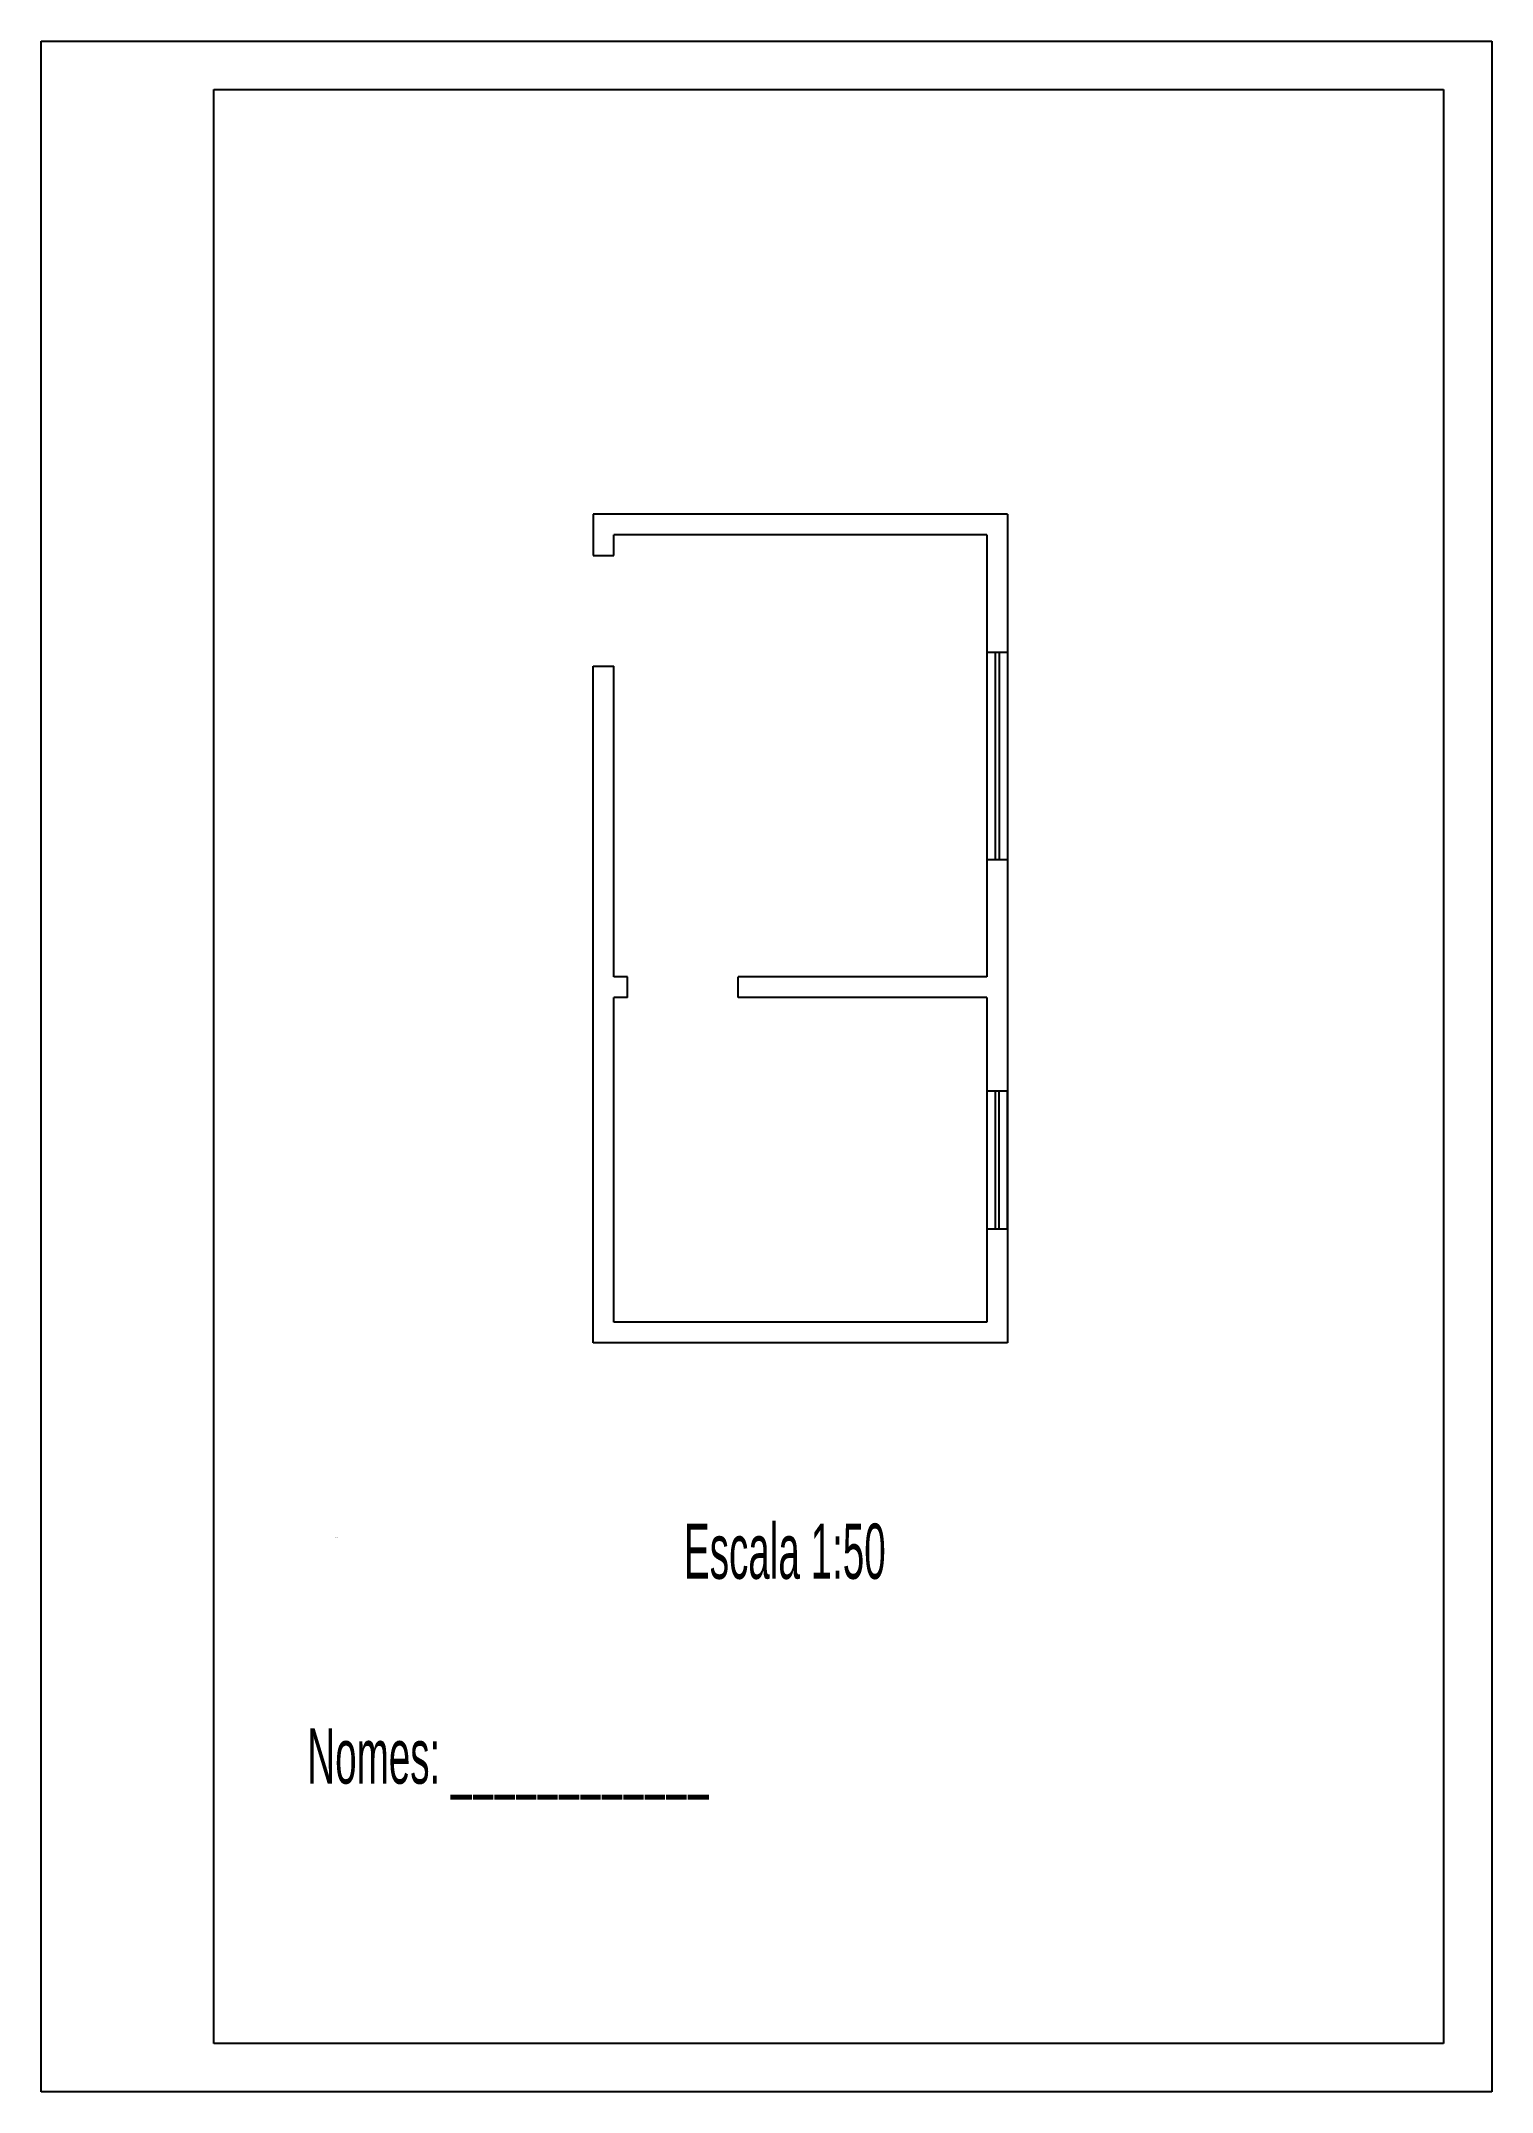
# Paper-space layout 'Layout1' of a CAD drawing. Header units: millimetres. Extents: x 60.8 to 81.8, y 144.8 to 174.5.
# The model-space entities are those that its viewports show. They can reach past a viewport. Long polylines and large blocks are cut down to what shows.
import ezdxf

# ---------------------------------------------------------------- set-up
doc = ezdxf.new("R2010")
doc.units = ezdxf.units.MM
doc.header["$LTSCALE"] = 0.01
for name, color, linetype in [('cotas', 1, 'Continuous'), ('folha', 1, 'Continuous'), ('margem', 250, 'Continuous')]:
    doc.layers.add(name, color=color, linetype=linetype)
doc.layers.add('vp', color=3, linetype='Continuous', plot=False)
doc.layers.get('vp').off()
doc.styles.get("Standard").update_dxf_attribs({"font": 'arial.ttf', "width": 0.5})

msp = doc.modelspace()

# ---------------------------------------------------------------- linework, layer by layer
for p, q in [((1526.701, 2168.574), (1523.701, 2168.574)), ((1523.701, 2168.574), (1523.701, 2168.274)), ((1526.701, 2168.574), (1526.701, 2162.574)), ((1523.851, 2168.274), (1523.851, 2168.424)), ((1526.551, 2168.424), (1523.851, 2168.424)), ((1526.551, 2168.424), (1526.551, 2165.224)), ((1523.701, 2168.274), (1523.851, 2168.274)), ((1526.551, 2167.574), (1526.701, 2167.574)), ((1526.551, 2167.574), (1526.551, 2166.074)), ((1526.611, 2167.574), (1526.611, 2166.074)), ((1526.641, 2167.574), (1526.641, 2166.074)), ((1526.701, 2167.574), (1526.701, 2166.074)), ((1523.701, 2162.574), (1523.701, 2167.474)), ((1523.701, 2167.474), (1523.851, 2167.474)), ((1523.851, 2165.224), (1523.851, 2167.474)), ((1526.551, 2166.074), (1526.701, 2166.074)), ((1523.951, 2165.224), (1523.851, 2165.224)), ((1523.951, 2165.074), (1523.951, 2165.224)), ((1526.551, 2165.224), (1524.751, 2165.224)), ((1524.751, 2165.074), (1524.751, 2165.224)), ((1523.851, 2162.724), (1523.851, 2165.074)), ((1523.951, 2165.074), (1523.851, 2165.074)), ((1526.551, 2165.074), (1524.751, 2165.074)), ((1526.551, 2165.074), (1526.551, 2162.724)), ((1526.551, 2164.399), (1526.701, 2164.399)), ((1526.551, 2164.399), (1526.551, 2163.399)), ((1526.611, 2164.399), (1526.611, 2163.399)), ((1526.641, 2163.399), (1526.641, 2164.399)), ((1526.701, 2163.399), (1526.701, 2164.399)), ((1526.551, 2163.399), (1526.701, 2163.399)), ((1526.551, 2163.399), (1526.701, 2163.399)), ((1526.551, 2163.399), (1526.701, 2163.399)), ((1526.551, 2162.724), (1523.851, 2162.724)), ((1526.701, 2162.574), (1523.701, 2162.574))]:
    msp.add_line(p, q)

psp = doc.layouts.get("Layout1")

# ---------------------------------------------------------------- linework, layer by layer
at = {"layer": 'folha'}
for p, q in [((60.777, 174.456), (81.777, 174.456)), ((60.777, 144.756), (60.777, 174.456)), ((81.777, 174.456), (81.777, 144.756)), ((81.777, 144.756), (60.777, 144.756))]:
    psp.add_line(p, q, dxfattribs=at)
at = {"layer": 'margem'}
for p, q in [((63.277, 145.456), (63.277, 173.756)), ((63.277, 173.756), (81.077, 173.756)), ((81.077, 173.756), (81.077, 145.456)), ((81.077, 145.456), (63.277, 145.456))]:
    psp.add_line(p, q, dxfattribs=at)

# ---------------------------------------------------------------- texts
at = {"char_height": 0.8, "attachment_point": 1}
for s, insert in [('Escala 1:50', (70.083, 152.987)), ('Nomes: ____________', (64.631, 150.021))]:
    psp.add_mtext_dynamic_manual_height_columns(s, width=9.36152, gutter_width=10, heights=[0], dxfattribs=dict(at, insert=insert))
at = {"layer": 'cotas', "width": 0.5}
psp.add_text('Escala 1:50', height=0.01, dxfattribs=at).set_placement((65.037, 152.781))

# ---------------------------------------------------------------- viewports
at = {"layer": 'vp'}
psp.add_viewport(center=(71.433, 159.368), size=(17.944, 26.4649), view_center_point=(1525.034, 2164.456), view_height=13.2324, dxfattribs=at)

doc.saveas('drawing.dxf')
